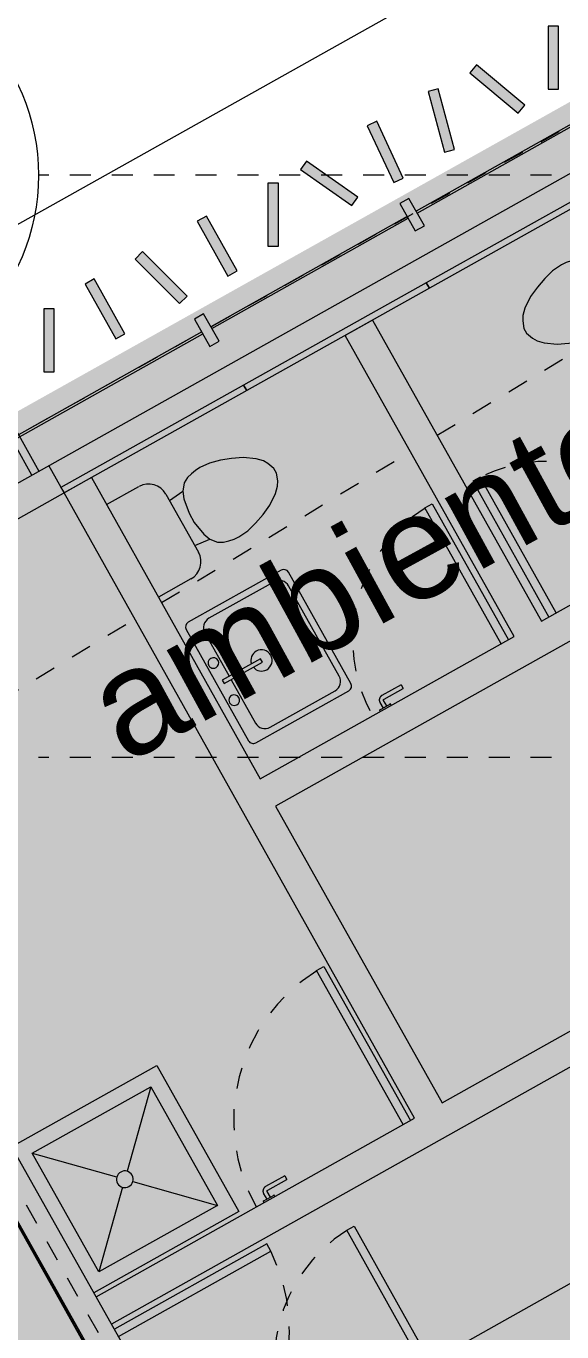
# Model space of a CAD drawing. Header units: metres. Extents: x -16.5 to 80.2, y 17.9 to 114.6.
# Drawn here: x 0.44 to 3, y 53.1 to 59.34 of the extents above; entities that cross this region are included whole.
import ezdxf

# ---------------------------------------------------------------- set-up
doc = ezdxf.new("R2010")
doc.units = ezdxf.units.M
for name, pattern in [('IMPORT-HIDDEN2 _2_', [0.023813, 0.015875, -0.007938]), ('LineaDiscontinua-1_5mm', [0.003, 0.0015, -0.0015]), ('LíneaDeRejilla', [0.021, 0.012, -0.003, 0.003, -0.003])]:
    doc.linetypes.add(name, pattern=pattern)
for name, color, linetype, lineweight in [('A-DETL-3', 151, 'Continuous', 5), ('A-DETL-GENF', 92, 'Continuous', 5), ('A-GLAZ-CURT', 52, 'Continuous', 9), ('A-GLAZ-CWMG', 51, 'Continuous', 13), ('A-MURO', 113, 'Continuous', 9), ('A-MURO-ACHU', 111, 'Continuous', 9), ('A-PISO', 51, 'Continuous', 9), ('A-PUER', 31, 'Continuous', 5), ('A-PUER-MARC', 31, 'Continuous', 5), ('A-TEXT-NOTA', 2, 'Continuous', 5), ('A-VENT', 1, 'Continuous', 5), ('A-VENT-CORT', 52, 'Continuous', 5), ('A-VENT-CORT-MARC', 51, 'Continuous', 5), ('A-WALL', 113, 'Continuous', 18), ('A07-PROYECCION-01', 8, 'IMPORT-HIDDEN2 _2_', 5), ('H-HID-APAR', 6, 'Continuous', 5), ('S-REJI', 1, 'Continuous', 5), ('S-REJI-IDEN', 1, 'Continuous', 5)]:
    doc.layers.add(name, color=color, linetype=linetype, lineweight=lineweight)
doc.styles.add('Arial_3', font='arial.ttf', dxfattribs={"height": 0.5})

# ---------------------------------------------------------------- blocks, each defined once
blk = doc.blocks.new('Puerta-Batiente-ConVentanaSuperior - 900x2200-HojaConDilataciones_3_-V34-Nivel 2')
at = {"layer": 'A-PUER'}
for p, q in [((-0.382, 0.919), (-0.422, 0.919)), ((-0.422, 0.919), (-0.422, 0.0845)), ((-0.382, 0.0846), (-0.382, 0.919))]:
    blk.add_line(p, q, dxfattribs=at)
at = {"layer": 'A-PUER', "linetype": 'LineaDiscontinua-1_5mm'}
blk.add_arc((-0.422, 0.075), 0.844, 0.74976, 87.28354, dxfattribs=at)
blk = doc.blocks.new('Puerta-Batiente-HojaLisa - 900x2200-V12-Nivel 2')
at = {"layer": 'A-PUER'}
for p, q in [((-0.422, -0.919), (-0.422, -0.075)), ((-0.382, -0.075), (-0.382, -0.919)), ((-0.382, -0.919), (-0.422, -0.919))]:
    blk.add_line(p, q, dxfattribs=at)
at = {"layer": 'A-PUER', "linetype": 'LineaDiscontinua-1_5mm'}
blk.add_arc((-0.422, -0.075), 0.844, 272.71646, 0, dxfattribs=at)
blk = doc.blocks.new('Manija-Horizontal-SinCerradura - 120-1041475-Nivel 2')
at = {"layer": 'A-PUER'}
for p, q in [((0.27, 0.063), (0.165, 0.063)), ((0.27, 0.063), (0.27, 0.043)), ((0.12, 0.008), (0.12, 0)), ((0.12, 0.008), (0.18, 0.008)), ((0.124, 0.008), (0.12, 0.008)), ((0.14, 0.038), (0.14, 0.008)), ((0.16, 0.008), (0.16, 0.038)), ((0.165, 0.043), (0.27, 0.043)), ((0.18, 0.008), (0.176, 0.008)), ((0.18, 0), (0.18, 0.008))]:
    blk.add_line(p, q, dxfattribs=at)
at = {"layer": 'A-PUER', "flags": 128}
for points in [[(0.165, 0.063), (0.164, 0.063), (0.163, 0.0629), (0.162, 0.0628), (0.161, 0.0627), (0.16, 0.0625), (0.1591, 0.0623), (0.1581, 0.062), (0.1571, 0.0617), (0.1562, 0.0614), (0.1553, 0.061), (0.1544, 0.0606), (0.1535, 0.0602), (0.1526, 0.0597), (0.1517, 0.0592), (0.1509, 0.0586), (0.1501, 0.0581), (0.1493, 0.0574), (0.1485, 0.0568), (0.1478, 0.0561), (0.1471, 0.0554), (0.1464, 0.0547), (0.1457, 0.0539), (0.1451, 0.0531), (0.1445, 0.0523), (0.144, 0.0515), (0.1434, 0.0507), (0.143, 0.0498), (0.1425, 0.0489), (0.1421, 0.048), (0.1417, 0.0471), (0.1414, 0.0461), (0.141, 0.0452), (0.1408, 0.0442), (0.1406, 0.0432), (0.1404, 0.0422), (0.1402, 0.0413), (0.1401, 0.0403), (0.14, 0.0393), (0.14, 0.0383), (0.14, 0.038)], [(0.16, 0.038), (0.16, 0.0382), (0.16, 0.0384), (0.16, 0.0386), (0.1601, 0.0388), (0.1601, 0.039), (0.1601, 0.0392), (0.1602, 0.0394), (0.1603, 0.0396), (0.1603, 0.0398), (0.1604, 0.0399), (0.1605, 0.0401), (0.1606, 0.0403), (0.1607, 0.0405), (0.1608, 0.0407), (0.1609, 0.0408), (0.161, 0.041), (0.1611, 0.0411), (0.1612, 0.0413), (0.1614, 0.0414), (0.1615, 0.0416), (0.1617, 0.0417), (0.1618, 0.0419), (0.162, 0.042), (0.1621, 0.0421), (0.1623, 0.0422), (0.1625, 0.0423), (0.1626, 0.0424), (0.1628, 0.0425), (0.163, 0.0426), (0.1632, 0.0427), (0.1634, 0.0427), (0.1636, 0.0428), (0.1638, 0.0428), (0.164, 0.0429), (0.1642, 0.0429), (0.1643, 0.043), (0.1645, 0.043), (0.1647, 0.043), (0.1649, 0.043), (0.165, 0.043)]]:
    blk.add_lwpolyline(points, dxfattribs=at)
blk = doc.blocks.new('Puerta-Batiente-HojaLisa - 900x2200-V53-Nivel 2')
at = {"layer": 'A-PUER'}
for p, q in [((-0.422, -0.5285), (-0.422, -0.075)), ((-0.382, -0.075), (-0.382, -0.6115)), ((-0.422, -0.919), (-0.422, -0.6436)), ((-0.382, -0.7267), (-0.382, -0.919)), ((-0.382, -0.919), (-0.422, -0.919))]:
    blk.add_line(p, q, dxfattribs=at)
at = {"layer": 'A-PUER', "linetype": 'LineaDiscontinua-1_5mm'}
for start, end in [(319.96532, 0), (272.71646, 315.10172)]:
    blk.add_arc((-0.422, -0.075), 0.844, start, end, dxfattribs=at)
at = {"layer": 'A-PUER-MARC'}
for p, q in [((0.4197, 0.025), (0.45, 0.025)), ((0.45, 0.025), (0.45, -0.075)), ((0.45, -0.075), (0.4197, -0.075))]:
    blk.add_line(p, q, dxfattribs=at)
blk = doc.blocks.new('Puerta-Batiente-HojaLisa - 800x2200-V13-Nivel 2')
at = {"layer": 'A-PUER'}
for p, q in [((-0.372, -0.819), (-0.372, -0.075)), ((-0.332, -0.075), (-0.332, -0.819)), ((-0.332, -0.819), (-0.372, -0.819))]:
    blk.add_line(p, q, dxfattribs=at)
at = {"layer": 'A-PUER', "linetype": 'LineaDiscontinua-1_5mm'}
blk.add_arc((-0.372, -0.075), 0.744, 273.0819, 0, dxfattribs=at)
blk = doc.blocks.new('Puerta-Batiente-HojaLisa - 800x2200-1180584-Nivel 2')
at = {"layer": 'A-PUER'}
for p, q in [((-0.332, 0.819), (-0.372, 0.819)), ((-0.372, 0.819), (-0.372, 0.075)), ((-0.332, 0.075), (-0.332, 0.819))]:
    blk.add_line(p, q, dxfattribs=at)
at = {"layer": 'A-PUER', "linetype": 'LineaDiscontinua-1_5mm'}
blk.add_arc((-0.372, 0.075), 0.744, 360, 86.9181, dxfattribs=at)
blk = doc.blocks.new('M_Toilet-Domestic-3D - M_Toilet-Domestic-3D-V61-Nivel 2')
at = {"layer": 'H-HID-APAR'}
for p, q in [((-0.2534, 0.2984), (-0.2534, 0.4759)), ((0.2534, 0.4759), (0.2534, 0.2984)), ((0.1587, 0.2038), (-0.1588, 0.2038)), ((-0.1235, 0.2038), (-0.1323, 0.127)), ((0.1235, 0.2038), (0.1323, 0.127)), ((-0.1323, 0.127), (-0.1626, 0.1016)), ((-0.0974, 0.1397), (-0.1323, 0.127)), ((-0.0254, 0.1524), (-0.0974, 0.1397)), ((0.0254, 0.1524), (-0.0254, 0.1524)), ((0.0974, 0.1397), (0.0254, 0.1524)), ((0.1323, 0.127), (0.0974, 0.1397)), ((0.1626, 0.1016), (0.1323, 0.127)), ((-0.177, 0.0762), (-0.1838, 0.0508)), ((-0.1626, 0.1016), (-0.177, 0.0762)), ((0.177, 0.0762), (0.1626, 0.1016)), ((0.1838, 0.0508), (0.177, 0.0762)), ((-0.1883, 0.0253), (-0.1905, 0)), ((-0.1905, 0), (-0.1861, -0.0506)), ((-0.1838, 0.0508), (-0.1883, 0.0253)), ((0.1883, 0.0253), (0.1838, 0.0508)), ((0.1861, -0.0506), (0.1905, 0)), ((0.1905, 0), (0.1883, 0.0253)), ((-0.1861, -0.0506), (-0.1724, -0.1016)), ((0.1724, -0.1016), (0.1861, -0.0506)), ((-0.1724, -0.1016), (-0.1539, -0.1524)), ((0.1539, -0.1524), (0.1724, -0.1016)), ((-0.1539, -0.1524), (-0.1302, -0.2032)), ((0.1302, -0.2032), (0.1539, -0.1524)), ((-0.1302, -0.2032), (-0.095, -0.254)), ((0.095, -0.254), (0.1302, -0.2032)), ((-0.095, -0.254), (-0.0696, -0.2794)), ((-0.0696, -0.2794), (-0.0476, -0.2921)), ((-0.0476, -0.2921), (-0.0127, -0.3048)), ((-0.0127, -0.3048), (0.0127, -0.3048)), ((0.0127, -0.3048), (0.0476, -0.2921)), ((0.0476, -0.2921), (0.0696, -0.2794)), ((0.0696, -0.2794), (0.095, -0.254))]:
    blk.add_line(p, q, dxfattribs=at)
for centre, start, end in [((-0.1588, 0.2984), 180, 270), ((0.1587, 0.2984), 270, 360)]:
    blk.add_arc(centre, 0.0946, start, end, dxfattribs=at)
blk = doc.blocks.new('M_Toilet-Domestic-3D - M_Toilet-Domestic-3D-V62-Nivel 2')
at = {"layer": 'H-HID-APAR'}
for p, q in [((-0.2534, 0.2984), (-0.2534, 0.4742)), ((0.2534, 0.4742), (0.2534, 0.2984)), ((0.1587, 0.2038), (-0.1588, 0.2038)), ((-0.1235, 0.2038), (-0.1323, 0.127)), ((0.1235, 0.2038), (0.1323, 0.127)), ((-0.1323, 0.127), (-0.1626, 0.1016)), ((-0.0974, 0.1397), (-0.1323, 0.127)), ((-0.0254, 0.1524), (-0.0974, 0.1397)), ((0.0254, 0.1524), (-0.0254, 0.1524)), ((0.0974, 0.1397), (0.0254, 0.1524)), ((0.1323, 0.127), (0.0974, 0.1397)), ((0.1626, 0.1016), (0.1323, 0.127)), ((-0.177, 0.0762), (-0.1838, 0.0508)), ((-0.1626, 0.1016), (-0.177, 0.0762)), ((0.177, 0.0762), (0.1626, 0.1016)), ((0.1838, 0.0508), (0.177, 0.0762)), ((-0.1883, 0.0253), (-0.1905, 0)), ((-0.1905, 0), (-0.1861, -0.0506)), ((-0.1838, 0.0508), (-0.1883, 0.0253)), ((0.1883, 0.0253), (0.1838, 0.0508)), ((0.1861, -0.0506), (0.1905, 0)), ((0.1905, 0), (0.1883, 0.0253)), ((-0.1861, -0.0506), (-0.1724, -0.1016)), ((0.1724, -0.1016), (0.1861, -0.0506)), ((-0.1724, -0.1016), (-0.1539, -0.1524)), ((0.1539, -0.1524), (0.1724, -0.1016)), ((-0.1539, -0.1524), (-0.1302, -0.2032)), ((0.1302, -0.2032), (0.1539, -0.1524)), ((-0.1302, -0.2032), (-0.095, -0.254)), ((0.095, -0.254), (0.1302, -0.2032)), ((-0.095, -0.254), (-0.0696, -0.2794)), ((-0.0696, -0.2794), (-0.0476, -0.2921)), ((-0.0476, -0.2921), (-0.0127, -0.3048)), ((-0.0127, -0.3048), (0.0127, -0.3048)), ((0.0127, -0.3048), (0.0476, -0.2921)), ((0.0476, -0.2921), (0.0696, -0.2794)), ((0.0696, -0.2794), (0.095, -0.254))]:
    blk.add_line(p, q, dxfattribs=at)
for centre, start, end in [((-0.1588, 0.2984), 180, 270), ((0.1587, 0.2984), 270, 360)]:
    blk.add_arc(centre, 0.0946, start, end, dxfattribs=at)
blk = doc.blocks.new('M_Sink-Single-2D - 660 x 560mm-1187621-Nivel 2')
at = {"layer": 'H-HID-APAR'}
for p, q in [((0.0017, 0.6496), (0.0017, 0.1404)), ((0.0017, 0.6496), (0.0017, 0.1404)), ((0.6363, 0.675), (0.0271, 0.675)), ((0.6363, 0.675), (0.0271, 0.675)), ((0.5791, 0.6433), (0.0842, 0.6433)), ((0.6617, 0.1404), (0.6617, 0.6496)), ((0.6617, 0.1404), (0.6617, 0.6496)), ((0.0334, 0.5925), (0.0334, 0.2357)), ((0.6299, 0.2357), (0.6299, 0.5925)), ((0.3412, 0.3563), (0.3222, 0.3563)), ((0.3222, 0.3563), (0.3222, 0.1468)), ((0.3412, 0.1468), (0.3412, 0.3563)), ((0.0842, 0.1849), (0.3222, 0.1849)), ((0.3222, 0.1468), (0.3412, 0.1468)), ((0.3412, 0.1849), (0.5791, 0.1849)), ((0.0271, 0.115), (0.6363, 0.115)), ((0.0271, 0.115), (0.6363, 0.115))]:
    blk.add_line(p, q, dxfattribs=at)
for centre, radius, start, end in [((0.0271, 0.6496), 0.0254, 90, 180), ((0.0271, 0.6496), 0.0254, 90, 180), ((0.0842, 0.5925), 0.0508, 90, 180), ((0.5791, 0.5925), 0.0508, 360, 90), ((0.6363, 0.6496), 0.0254, 0, 90), ((0.6363, 0.6496), 0.0254, 0, 90), ((0.3317, 0.3563), 0.0508, 360, 180), ((0.3317, 0.3563), 0.0508, 180, 259.19308), ((0.3317, 0.3563), 0.0508, 280.80692, 0), ((0.0842, 0.2357), 0.0508, 180, 270), ((0.5791, 0.2357), 0.0508, 270, 0), ((0.0271, 0.1404), 0.0254, 180, 270), ((0.0271, 0.1404), 0.0254, 180, 270), ((0.2301, 0.15), 0.0254, 360, 180), ((0.2301, 0.15), 0.0254, 180, 0), ((0.4333, 0.15), 0.0254, 360, 180), ((0.4333, 0.15), 0.0254, 180, 360), ((0.6363, 0.1404), 0.0254, 270, 360), ((0.6363, 0.1404), 0.0254, 270, 0)]:
    blk.add_arc(centre, radius, start, end, dxfattribs=at)
blk = doc.blocks.new('Ventana-1Cuerpo-Proyectante - 1000x500-V79-Nivel 2')
at = {"layer": 'A-VENT'}
for p, q in [((-0.5, 0.075), (0.5, 0.075)), ((-0.5, 0.075), (-0.5, 0.045)), ((0.5, 0.045), (0.5, 0.075)), ((-0.5, 0.045), (0.5, 0.045))]:
    blk.add_line(p, q, dxfattribs=at)
blk = doc.blocks.new('M_Shower Stall-2D - poceta canecas-1754434-Nivel 2')
at = {"layer": 'H-HID-APAR'}
for p, q in [((0.0045, 0.8), (0.8, 0.8)), ((0.8, 0.8), (0.8, 0)), ((0.075, 0.725), (0.3711, 0.4289)), ((0.075, 0.075), (0.075, 0.725)), ((0.075, 0.725), (0.725, 0.725)), ((0.725, 0.725), (0.4289, 0.4289)), ((0.725, 0.725), (0.725, 0.075)), ((0.3724, 0.3724), (0.075, 0.075)), ((0.4276, 0.3724), (0.725, 0.075)), ((0.725, 0.075), (0.075, 0.075)), ((0.8, 0), (0.0058, 0))]:
    blk.add_line(p, q, dxfattribs=at)
for start, end in [(360, 180), (180, 360)]:
    blk.add_arc((0.4, 0.4), 0.04, start, end, dxfattribs=at)
blk = doc.blocks.new('DISPOSICIÓN URBANA JARDIN_dwg-1215257-Nivel 2')
at = {"layer": 'A07-PROYECCION-01', "color": 254}
for p, q in [((45.4122, 69.695), (45.9463, 70.6863)), ((44.6818, 68.339), (45.3411, 69.5629)), ((43.7807, 66.6664), (44.6106, 68.2069))]:
    blk.add_line(p, q, dxfattribs=at)
blk = doc.blocks.new('Panel de sistema - Vidrio-10-1532749-Nivel 2')
at = {"layer": 'A-GLAZ-CURT'}
for p, q in [((0.55, 0.005), (-0.55, 0.005)), ((-0.55, 0.005), (-0.55, -0.005)), ((0.55, -0.005), (0.55, 0.005)), ((-0.55, -0.005), (0.55, -0.005))]:
    blk.add_line(p, q, dxfattribs=at)
blk = doc.blocks.new('Panel de sistema - Vidrio-10-1532750-Nivel 2')
at = {"layer": 'A-GLAZ-CURT'}
for p, q in [((0.5375, 0.005), (-0.5375, 0.005)), ((-0.5375, 0.005), (-0.5375, -0.005)), ((0.5375, -0.005), (0.5375, 0.005)), ((-0.5375, -0.005), (0.5375, -0.005))]:
    blk.add_line(p, q, dxfattribs=at)
blk = doc.blocks.new('Montante rectangular - 50x150-1351318-Nivel 2')
at = {"layer": 'A-GLAZ-CWMG'}
for p, q in [((-0.025, 0.075), (0.025, 0.075)), ((-0.025, -0.075), (-0.025, 0.075)), ((0.025, 0.075), (0.025, -0.075)), ((0.025, -0.075), (-0.025, -0.075))]:
    blk.add_line(p, q, dxfattribs=at)
blk = doc.blocks.new('Grid - 4mm-563819-Nivel 2')
at = {"layer": 'S-REJI-IDEN'}
blk.add_circle((0, 0), 0.004, dxfattribs=at)

msp = doc.modelspace()

# ---------------------------------------------------------------- hatches: boundary and pattern name
at = {"layer": 'A-DETL-GENF'}
h = msp.add_hatch(color=254, dxfattribs=at)
h.paths.add_polyline_path([(2.2039, 47.6436), (8.542, 51.1964), (9.2159, 49.994), (10.8351, 50.9017), (10.8351, 52.4818), (16.9634, 55.9169), (17.3662, 55.9154), (17.3663, 54.6169), (19.1662, 54.6169), (19.1681, 55.9169), (29.6162, 55.9158), (29.6166, 54.6169), (31.4162, 54.6169), (31.4177, 55.9169), (47.3615, 55.9158), (47.3616, 54.6169), (49.1615, 54.6169), (49.1615, 55.9169), (51.039, 55.9171), (51.0366, 72.1527), (49.7086, 74.5218), (54.2865, 77.0957), (54.2865, 80.6577), (53.939, 80.463), (53.9265, 80.4853), (53.1644, 80.0453), (53.1644, 80.0453), (53.1471, 80.0353), (53.154, 80.0229), (52.1102, 79.4367), (51.7469, 79.2269), (49.8147, 82.674), (48.739, 82.0686), (51.4108, 77.3164), (51.3995, 77.3099), (51.4108, 77.2898), (49.8237, 76.4001), (48.2224, 75.4756), (48.211, 75.4961), (42.0177, 72.0245), (42.0423, 71.9805), (41.9115, 71.9072), (41.8868, 71.9512), (31.2011, 65.9612), (31.2059, 65.9526), (28.4843, 64.427), (28.4662, 64.4594), (21.8377, 60.7437), (21.8607, 60.7028), (19.1565, 59.1871), (19.1335, 59.228), (19.1219, 59.2218), (18.4977, 60.3327), (17.1569, 59.5803), (17.7921, 58.4449), (8.6765, 53.3352), (8.04, 54.4707), (6.4699, 53.5905), (7.1063, 52.4551), (2.5119, 49.8804), (2.5085, 49.8865), (2.4976, 49.8804), (-0.1047, 54.5229), (-0.8872, 54.0843), (-0.8745, 54.0617), (-1.1446, 53.9103), (-0.7032, 53.126), (-0.6967, 53.1296), (0.1168, 51.6783), (0.1128, 51.676), (0.5543, 50.8917), (0.5569, 50.8932), (1.4566, 49.2882), (1.3237, 49.2137), (2.197, 47.6558)], flags=0)
h.paths.add_polyline_path([(44.0365, 57.7169), (20.1191, 57.7169), (47.9523, 73.3171), (49.2262, 71.0513), (49.1615, 71.0149), (49.1614, 57.7169), (44.0391, 57.7169)], flags=0)
h.paths.add_polyline_path([(43.6888, 73.1332), (45.2153, 73.9889), (44.6286, 75.0357), (43.102, 74.18), (43.6644, 73.1767)], flags=0)
h = msp.add_hatch(color=7, dxfattribs=at)
h.paths.add_polyline_path([(2.4976, 49.8804), (2.5085, 49.8865), (-1.0314, 56.1763), (-1.027, 56.1788), (-1.0418, 56.2048), (-1.0461, 56.2024), (2.4386, 49.9856)], flags=0)
h.paths.add_polyline_path([(2.5695, 50.084), (6.9021, 52.5126), (6.7791, 52.7321), (6.91, 52.8054), (6.4699, 53.5905), (8.04, 54.4707), (8.4801, 53.6856), (8.6109, 53.7589), (8.734, 53.5394), (13.0955, 55.9842), (9.5006, 62.3975), (9.6314, 62.4708), (13.2263, 56.0576), (17.5879, 58.5024), (17.4648, 58.7219), (17.5957, 58.7953), (17.1569, 59.5811), (18.4981, 60.3346), (15.3826, 65.8927), (3.35, 59.1479), (4.7476, 56.6546), (4.6167, 56.5813), (3.2191, 59.0745), (-0.8545, 56.791), (-0.8444, 56.7702), (-0.974, 56.6975), (-1.293, 57.2665), (-1.4239, 57.1932), (-0.9696, 56.3829), (-0.9742, 56.3803), (2.546, 50.1256)], flags=0)
h.paths.add_polyline_path([(5.8954, 54.3002), (5.0079, 55.8834), (5.1387, 55.9568), (6.0262, 54.3736), (5.9442, 54.3276)], flags=0)
h.paths.add_polyline_path([(7.6, 55.2557), (6.2724, 57.624), (6.4033, 57.6974), (7.7308, 55.3291)], flags=0)
h.paths.add_polyline_path([(-1.1048, 56.3071), (-1.1005, 56.3095), (-1.6281, 57.2507), (-1.6324, 57.2483), (-1.1049, 56.3072)], flags=0)
h.paths.add_polyline_path([(5.8812, 58.3219), (4.9788, 59.9319), (5.1096, 60.0052), (6.0121, 58.3952), (5.9685, 58.3708)], flags=0)
h.paths.add_polyline_path([(16.5847, 60.2921), (15.2571, 62.6604), (15.388, 62.7337), (16.7155, 60.3654), (16.6336, 60.3195)], flags=0)
h.paths.add_polyline_path([(14.866, 63.3582), (13.9633, 64.9686), (14.0941, 65.042), (14.9968, 63.4316), (14.9096, 63.3827)], flags=0)
at = {"layer": 'A-MURO-ACHU'}
for points in [[(2.9871, 59.0357), (2.9871, 59.3357), (2.9371, 59.3357), (2.9371, 59.0357)], [(2.7933, 58.9201), (2.8255, 58.9584), (2.5957, 59.1513), (2.5635, 59.113), (2.7362, 58.9681)], [(2.4416, 58.7344), (2.4899, 58.7473), (2.4122, 59.0371), (2.3639, 59.0241), (2.3726, 58.9919)], [(2.2, 58.5892), (2.2453, 58.6103), (2.1186, 58.8822), (2.0732, 58.8611)], [(2.0002, 58.4792), (2.0289, 58.5202), (1.7832, 58.6922), (1.7545, 58.6513)], [(1.6491, 58.2857), (1.6491, 58.5857), (1.5991, 58.5857), (1.5991, 58.2857)], [(1.408, 58.1426), (1.4516, 58.1671), (1.305, 58.4288), (1.2613, 58.4043), (1.3264, 58.2882)], [(1.1773, 58.012), (1.2126, 58.0473), (1.0005, 58.2595), (0.9651, 58.2241)], [(0.8728, 57.8426), (0.9164, 57.8671), (0.7698, 58.1288), (0.7261, 58.1043), (0.8541, 57.8761)], [(0.5787, 57.6857), (0.5787, 57.9857), (0.5287, 57.9857), (0.5287, 57.6857)], [(2.4386, 50.0106), (2.5695, 50.084), (-0.9006, 56.2496), (-1.0314, 56.1763), (1.9386, 50.899)]]:
    msp.add_hatch(color=256, dxfattribs=at).paths.add_polyline_path(points, flags=0)

# ---------------------------------------------------------------- linework, layer by layer
at = {"layer": 'A-DETL-3'}
msp.add_line((-1.0315, 56.1763), (2.4976, 49.8804), dxfattribs=at)
at = {"layer": 'A-MURO'}
for p, q in [((-0.2285, 56.7995), (3.3652, 58.814)), ((2.0989, 57.9322), (1.968, 57.8589)), ((2.0989, 57.9322), (2.9055, 56.4939)), ((2.7746, 56.4205), (1.968, 57.8589)), ((0.6254, 57.1063), (0.552, 57.2371)), ((0.7562, 57.1796), (-0.1552, 56.6687)), ((0.7562, 57.1796), (1.5626, 55.7411)), ((2.9055, 56.4939), (4.1175, 57.1733)), ((2.2996, 54.1194), (0.6254, 57.1063)), ((4.1909, 57.0424), (1.6359, 55.6103)), ((1.5626, 55.7411), (2.7746, 56.4205)), ((1.6359, 55.6103), (2.4305, 54.1928)), ((2.4305, 54.1928), (4.9854, 55.6249)), ((5.1861, 55.5655), (0.8518, 53.1359)), ((1.2942, 52.3498), (5.6272, 54.7786)), ((2.4985, 49.8722), (-0.0949, 54.4987)), ((0.7782, 53.2666), (2.2996, 54.1194))]:
    msp.add_line(p, q, dxfattribs=at)
at = {"layer": 'A-PISO'}
msp.add_line((43.6847, 82.6505), (-1.2355, 57.4707), dxfattribs=at)
at = {"layer": 'A-WALL'}
for p, q in [((2.9871, 59.3357), (2.9371, 59.3357)), ((2.9371, 59.3357), (2.9371, 59.0357)), ((2.9871, 59.0357), (2.9871, 59.3357)), ((2.5957, 59.1513), (2.5635, 59.113)), ((2.8255, 58.9584), (2.5957, 59.1513)), ((2.5635, 59.113), (2.7933, 58.9201)), ((2.4122, 59.0371), (2.3639, 59.0241)), ((2.3639, 59.0241), (2.4416, 58.7344)), ((2.4899, 58.7473), (2.4122, 59.0371)), ((2.9371, 59.0357), (2.9871, 59.0357)), ((2.7933, 58.9201), (2.8255, 58.9584)), ((2.1186, 58.8822), (2.0732, 58.8611)), ((2.0732, 58.8611), (2.2, 58.5892)), ((2.2453, 58.6103), (2.1186, 58.8822)), ((2.4416, 58.7344), (2.4899, 58.7473)), ((1.7832, 58.6922), (1.7545, 58.6513)), ((1.7545, 58.6513), (2.0002, 58.4792)), ((2.0289, 58.5202), (1.7832, 58.6922)), ((1.6491, 58.5857), (1.5991, 58.5857)), ((1.5991, 58.5857), (1.5991, 58.2857)), ((1.6491, 58.2857), (1.6491, 58.5857)), ((2.2, 58.5892), (2.2453, 58.6103)), ((2.0002, 58.4792), (2.0289, 58.5202)), ((1.305, 58.4288), (1.2613, 58.4043)), ((1.2613, 58.4043), (1.408, 58.1426)), ((1.4516, 58.1671), (1.305, 58.4288)), ((1.5991, 58.2857), (1.6491, 58.2857)), ((1.0005, 58.2595), (0.9651, 58.2241)), ((0.9651, 58.2241), (1.1773, 58.012)), ((1.2126, 58.0473), (1.0005, 58.2595)), ((1.408, 58.1426), (1.4516, 58.1671)), ((0.7698, 58.1288), (0.7261, 58.1043)), ((0.7261, 58.1043), (0.8728, 57.8426)), ((0.9164, 57.8671), (0.7698, 58.1288)), ((1.1773, 58.012), (1.2126, 58.0473)), ((0.5787, 57.9857), (0.5287, 57.9857)), ((0.5287, 57.9857), (0.5287, 57.6857)), ((0.5787, 57.6857), (0.5787, 57.9857)), ((0.8728, 57.8426), (0.9164, 57.8671)), ((0.5287, 57.6857), (0.5787, 57.6857)), ((2.5695, 50.084), (-0.9742, 56.3803)), ((-1.0314, 56.1763), (2.5122, 49.8799))]:
    msp.add_line(p, q, dxfattribs=at)
at = {"layer": 'S-REJI', "linetype": 'LíneaDeRejilla'}
for p, q in [((49.9188, 85.1373), (-1.1299, 56.5223)), ((6.7534, 58.6242), (0.5034, 58.6242)), ((6.7534, 55.8419), (0.5034, 55.8419)), ((2.9478, 49.2588), (-0.1176, 54.7054))]:
    msp.add_line(p, q, dxfattribs=at)

# ---------------------------------------------------------------- block references
at = {"layer": 'A-PUER'}
for name, p, rotation in [('Puerta-Batiente-HojaLisa - 900x2200-V53-Nivel 2', (0.1743, 56.9393), 209.2725903057572), ('Puerta-Batiente-HojaLisa - 800x2200-1180584-Nivel 2', (3.3021, 56.6302), 29.2725903057568), ('Puerta-Batiente-HojaLisa - 800x2200-V13-Nivel 2', (2.4598, 56.158), 209.2725903057568), ('Manija-Horizontal-SinCerradura - 120-1041475-Nivel 2', (2.0305, 56.0034), 29.27259030575662), ('Puerta-Batiente-HojaLisa - 900x2200-V12-Nivel 2', (1.9478, 53.8362), 209.272590305757), ('Manija-Horizontal-SinCerradura - 120-1041475-Nivel 2', (1.4749, 53.6571), 29.27259030575684), ('Puerta-Batiente-HojaLisa - 800x2200-V13-Nivel 2', (2.086, 52.7076), 209.2725903057572), ('Puerta-Batiente-ConVentanaSuperior - 900x2200-HojaConDilataciones_3_-V34-Nivel 2', (0.9982, 52.7021), 299.2725903057571)]:
    msp.add_blockref(name, p, dxfattribs=dict(at, rotation=rotation))
at = {"layer": 'A-VENT', "rotation": 209.2725903057572}
for p in [(2.7695, 58.3941), (1.8972, 57.9051), (1.0249, 57.4162)]:
    msp.add_blockref('Ventana-1Cuerpo-Proyectante - 1000x500-V79-Nivel 2', p, dxfattribs=at)
at = {"layer": 'A-VENT-CORT', "rotation": 209.3710762720163}
for name, p in [('Panel de sistema - Vidrio-10-1532749-Nivel 2', (2.7886, 58.7178)), ('Panel de sistema - Vidrio-10-1532750-Nivel 2', (1.7973, 58.1599)), ('Panel de sistema - Vidrio-10-1532750-Nivel 2', (0.8169, 57.6081))]:
    msp.add_blockref(name, p, dxfattribs=at)
at = {"layer": 'A-VENT-CORT-MARC', "extrusion": (0, 0, -1), "rotation": 330.6289237279837}
for p in [(-2.2875, 58.4358), (-1.3071, 57.884)]:
    msp.add_blockref('Montante rectangular - 50x150-1351318-Nivel 2', p, dxfattribs=at)
at = {"layer": 'H-HID-APAR'}
for name, p, rotation in [('DISPOSICIÓN URBANA JARDIN_dwg-1215257-Nivel 2', (-72.0328, 20.2563), 329.59469028066), ('M_Toilet-Domestic-3D - M_Toilet-Domestic-3D-V62-Nivel 2', (3.0937, 58.03), 299.272590305757), ('M_Toilet-Domestic-3D - M_Toilet-Domestic-3D-V61-Nivel 2', (1.3675, 57.0624), 119.2818500211666), ('M_Sink-Single-2D - 660 x 560mm-1187621-Nivel 2', (1.0953, 56.4213), 299.2725903057569), ('M_Shower Stall-2D - poceta canecas-1754434-Nivel 2', (0.7624, 53.2828), 29.27214483770348)]:
    msp.add_blockref(name, p, dxfattribs=dict(at, rotation=rotation))
at = {"layer": 'S-REJI-IDEN', "xscale": 249.9999999999999, "yscale": 249.9999999999999, "zscale": 249.9999999999999, "rotation": 90}
msp.add_blockref('Grid - 4mm-563819-Nivel 2', (-0.4966, 58.6242), dxfattribs=at)

# ---------------------------------------------------------------- texts
at = {"layer": 'A-TEXT-NOTA', "color": 7, "insert": (0.6778, 56.2476), "char_height": 0.5, "width": 16.554847, "attachment_point": 1, "rotation": 28.66748, "style": 'Arial_3'}
msp.add_mtext('ambiente pedagogico niños 37 a 60 meses', dxfattribs=at)

doc.saveas('drawing.dxf')
